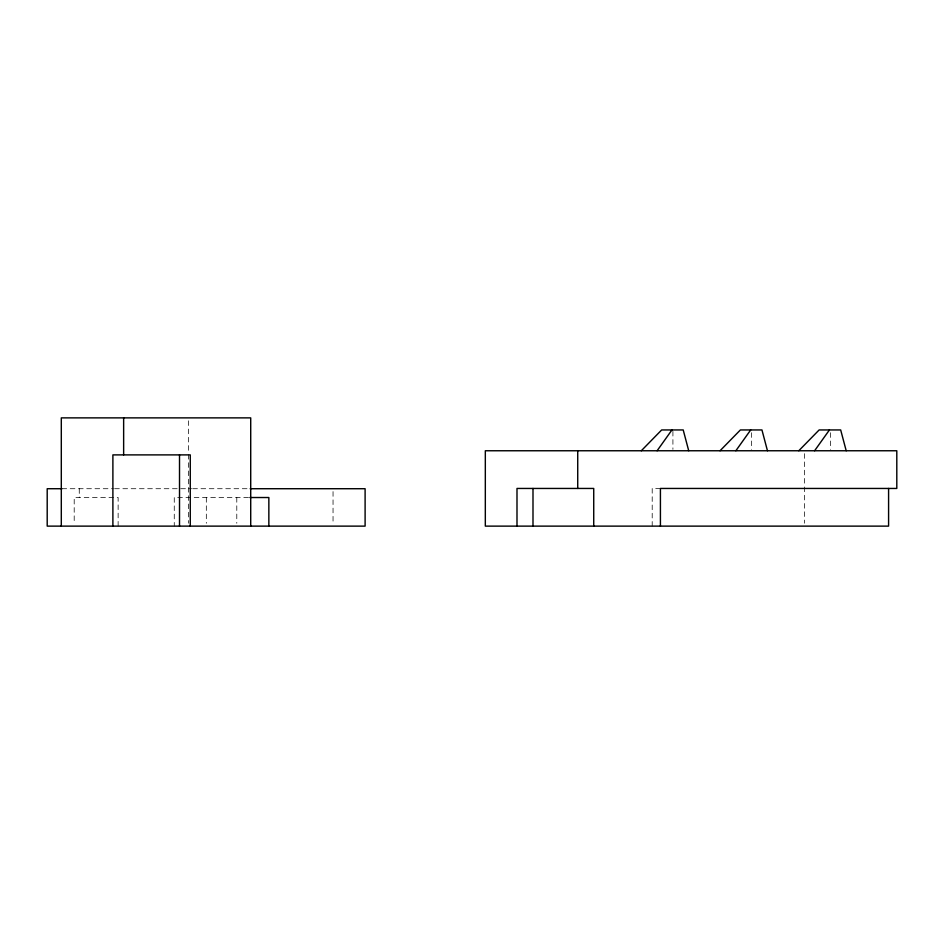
<?xml version="1.0" encoding="UTF-8"?>
<svg xmlns="http://www.w3.org/2000/svg" width="944" height="944" viewBox="0 0 944 944"><rect width="100%" height="100%" fill="white"/><g stroke="black" fill="none" stroke-linecap="round" stroke-linejoin="round"><path stroke-width="0.71" stroke-dasharray="4.72 3.54" d="M660.422 488.449L652.198 488.449L652.198 526.127M61.938 488.721L113.504 488.721M114.625 488.721L191.597 488.721M192.718 488.721L249.063 488.721M248.496 497.523L174.262 497.523L174.262 526.127M830.39 432.718L830.39 449.379M804.382 453.663L804.382 485.546M804.382 486.998L804.382 523.224M751.648 432.718L751.648 449.379M672.919 431.325L672.919 449.379M333.043 491.6L333.043 523.247M236.791 497.523L236.791 523.259M206.323 497.523L206.323 523.259M188.375 420.8L188.375 452.978M188.375 454.442L188.375 523.2M118.13 526.127L118.13 497.523L74.198 497.523L74.198 523.259M79.261 488.721L79.261 497.523"/><path stroke-width="1.42" d="M657.107 450.76L671.951 429.945M735.848 450.76L750.692 429.945M814.589 450.76L829.434 429.945M641.295 450.76L661.661 429.945L683.208 429.945L688.719 450.76M720.036 450.76L740.403 429.945L761.95 429.945L767.46 450.76M798.777 450.76L819.144 429.945L840.679 429.945L846.202 450.76M61.938 488.721L47.2 488.721L47.2 526.127L365.104 526.127L365.104 488.721L250.184 488.721M249.912 497.523L268.851 497.523L268.851 526.127M888.587 488.449L888.587 526.127L485.322 526.127L485.322 450.76L896.8 450.76L896.8 488.449L660.422 488.449L660.422 526.127M593.729 526.127L593.729 488.449L516.993 488.449L516.993 526.127M577.728 450.76L577.728 488.449M532.994 488.449L532.994 526.127M250.715 526.127L250.715 417.873L61.301 417.873L61.301 526.127M190.263 526.127L190.263 454.89L112.891 454.89L112.891 526.127M179.513 454.89L179.513 526.127M123.64 417.873L123.64 454.89"/></g></svg>
